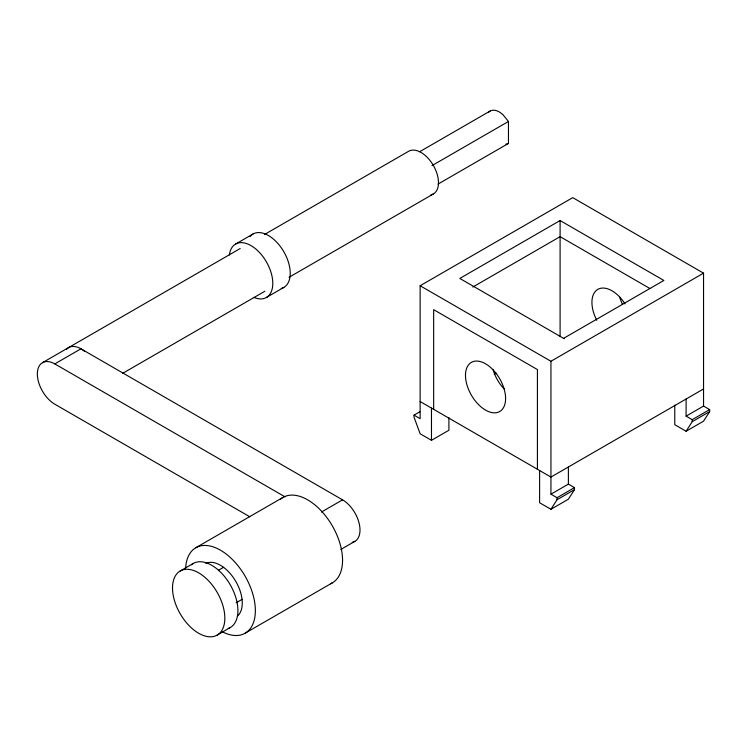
<?xml version="1.0" encoding="UTF-8"?>
<svg xmlns="http://www.w3.org/2000/svg" width="747" height="747" viewBox="0 0 747 747"><rect width="100%" height="100%" fill="white"/><g stroke="black" fill="none" stroke-linecap="round" stroke-linejoin="round"><path stroke-width="1.12" d="M539.605 470.517L539.605 502.74L550.941 509.286L557.047 499.715L574.49 489.649L574.49 487.632L568.383 484.112L550.941 494.178L550.941 361.268L703.543 273.159L703.543 406.069L686.101 416.144L686.101 399.029M574.49 489.649L568.383 499.211L550.941 509.286M674.765 405.135L674.765 424.698L686.101 431.243L692.208 421.682L709.65 411.616L709.65 409.599L703.543 406.069M709.65 411.616L703.543 421.177L686.101 431.243M235.585 244.073L253.018 233.998M42.458 362.687L240.179 248.536M264.401 234.558L408.712 151.239A24.66 14.24 60 0 1 434.53 167.608A24.66 14.24 60 0 1 430.73 194.939M419.646 151.734L490.079 111.07M249.731 516.737L54.792 404.192A24.66 14.24 60 0 1 37.35 373.986A24.66 14.24 60 0 1 54.792 363.91L80.956 348.812L342.565 499.846A24.66 14.24 60 0 1 359.251 523.778A24.66 14.24 60 0 1 352.248 542.322M431.99 165.619L508.464 121.472L502.806 114.487L499.398 111.994A18.628 10.757 60 0 0 488.603 112.255M438.031 184.089L508.464 143.424L508.464 121.472M122.555 373.407L264.84 291.255M289.061 277.277L433.372 193.959M266.418 297.474L283.851 287.399M448.91 417.582L448.91 430.244L431.477 440.31L420.131 433.764L414.034 417.153L414.034 415.136L420.131 418.656L420.131 285.746L572.744 197.638L703.543 273.159M563.583 338.354L663.868 280.461L560.101 220.542L459.816 278.444L564.125 338.671M472.851 287.025L560.101 236.659L649.759 288.426M414.034 415.136L419.842 411.784M494.29 374.34L496.307 373.173M195.807 547.747L283.01 497.399M180.176 571.016L193.258 563.462M218.61 570.185L223.633 567.281M321.434 512.05L342.565 499.846M236.099 602.81L242.14 599.327M340.809 549.475L354.89 541.342M217.172 635.099L230.253 627.545M245.137 633.195L332.34 582.847M703.543 388.954L550.941 477.062L420.131 401.541M550.941 494.178L557.047 497.707L574.49 487.632M686.101 416.144L692.208 419.665L709.65 409.599M505.98 144.19L508.464 143.424M420.131 285.746L550.941 361.268M54.792 363.91L285.083 496.876M692.208 419.665L692.208 421.682M568.383 466.996L568.383 484.112M560.101 220.542L560.101 336.346M557.047 497.707L557.047 499.715M537.42 469.256L537.42 369.569L433.652 309.66L433.652 409.347M431.477 408.086L431.477 440.31M504.374 389.168A28.367 16.378 60 0 1 493.029 369.513M596.788 320.276A28.367 16.378 60 0 1 597.796 289.378A28.367 16.378 60 0 1 625.071 303.945M622.466 304.225A28.367 16.378 60 0 1 619.468 296.512M229.385 255.007A30.832 17.797 60 0 1 251.944 246.174A30.832 17.797 60 0 1 272.776 282.245A30.832 17.797 60 0 1 253.84 297.371M250.152 236.444A30.832 17.797 60 0 1 283.44 251.104A30.832 17.797 60 0 1 281.245 288.463M280.414 499.267A49.33 28.479 60 0 1 331.873 525.085A49.33 28.479 60 0 1 330.435 583.79M185.658 568.037A49.33 28.479 60 0 1 221.149 550.586A49.33 28.479 60 0 1 255.353 609.832A49.33 28.479 60 0 1 222.494 631.85M205.883 563.341A30.832 17.797 60 0 1 235.482 580.877A30.832 17.797 60 0 1 237.415 616.098M191.428 564.751A36.995 21.364 60 0 1 230.253 584.826A36.995 21.364 60 0 1 228.227 628.488M66.446 349.391A24.66 14.24 60 0 1 84.579 351.342M465.484 375.358A28.367 16.378 60 0 0 495.569 412.792A28.367 16.378 60 0 0 495.569 372.678A28.367 16.378 60 0 0 465.484 375.358M172.51 587.954A36.995 21.364 60 0 0 211.756 636.771A36.995 21.364 60 0 0 211.756 584.443A36.995 21.364 60 0 0 172.51 587.954"/></g></svg>
